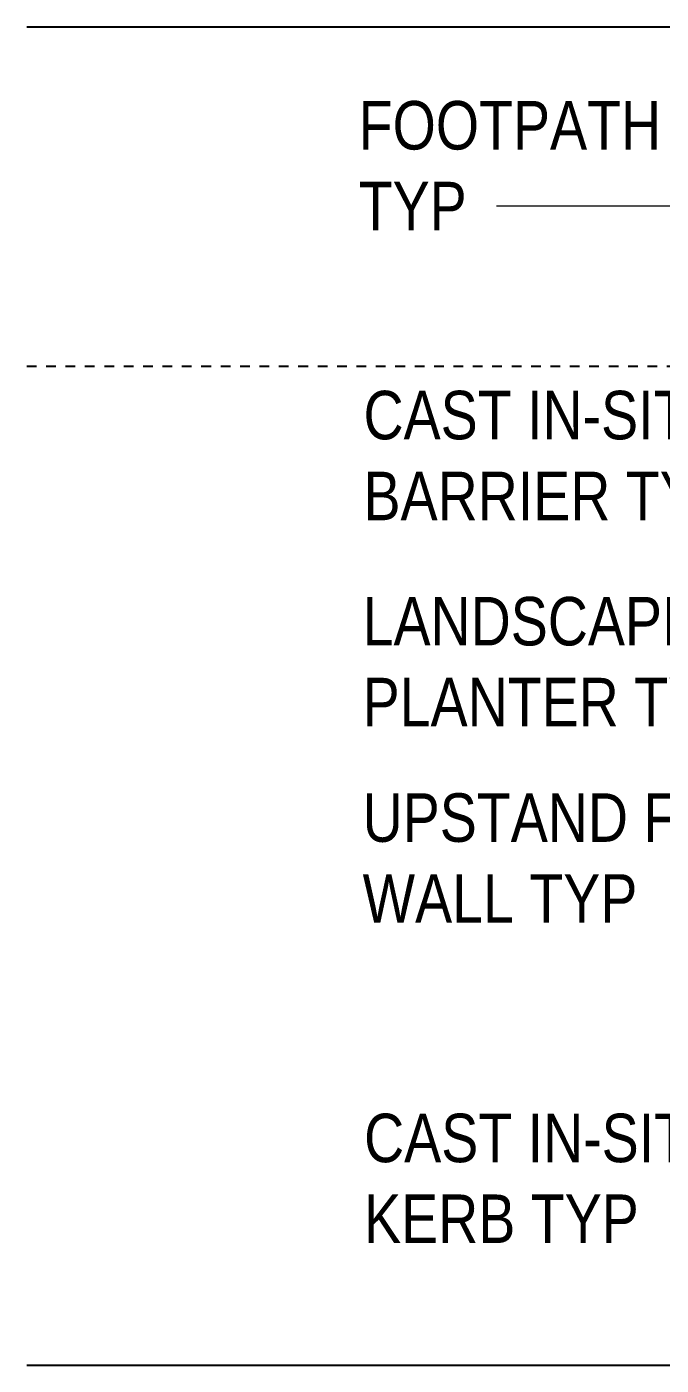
# Model space of a CAD drawing. Header units: metres. Extents: x -1160 to -900, y 3 to 561.
# Drawn here: x -1148.98 to -1142.44, y 527.8 to 541.6 of the extents above; entities that cross this region are included whole.
import ezdxf

# ---------------------------------------------------------------- set-up
doc = ezdxf.new("R2010")
doc.units = ezdxf.units.M
doc.linetypes.add('IMPORT-LNMK-LaneLine9 _3_', pattern=[0.012, 0.009, -0.003])
doc.layers.add('G-ANNO-TEXT', color=7, linetype='Continuous', lineweight=9)
doc.styles.add('Arial Narrow', font='ARIALN.TTF', dxfattribs={"height": 0.5})

# ---------------------------------------------------------------- blocks, each defined once
blk = doc.blocks.new('T2DPAA-T2D-C3S-RW-M2D-100010_dwg-40802999-DRG-2873033 - CONSTRUCTION SEQUENCE STAGE A6')
at = {"color": 254, "lineweight": 25, "true_color": 0xd0d0d0, "flags": 128}
for points in [[(44.429, -581.455), (45.324, -584.824), (46.608, -589.656), (47.692, -593.735)], [(31.092, -585), (31.987, -588.368), (33.271, -593.201), (33.738, -594.956)]]:
    blk.add_lwpolyline(points, dxfattribs=at)
at = {"color": 254, "linetype": 'IMPORT-LNMK-LaneLine9 _3_', "lineweight": 25, "true_color": 0xd0d0d0, "flags": 128}
blk.add_lwpolyline([(41.046, -582.354), (41.362, -583.543), (41.941, -585.723), (42.646, -588.375), (43.226, -590.555), (43.93, -593.207), (44.153, -594.044)], dxfattribs=at)
blk = doc.blocks.new('T2DPAA-T2D-PWC-RW-M2D-100010_RoadDesign_rvt-1-DRG-2873033 - CONSTRUCTION SEQUENCE STAGE A6')
at = {"color": 7, "lineweight": 18, "true_color": 0xededed, "rotation": 75.11694444444437}
blk.add_blockref('T2DPAA-T2D-C3S-RW-M2D-100010_dwg-40802999-DRG-2873033 - CONSTRUCTION SEQUENCE STAGE A6', (-1722.337, 648.01), dxfattribs=at)

msp = doc.modelspace()

# ---------------------------------------------------------------- linework, layer by layer
at = {"layer": 'G-ANNO-TEXT'}
msp.add_line((-1138.349, 539.755), (-1144.135, 539.755), dxfattribs=at)

# ---------------------------------------------------------------- block references
at = {"lineweight": 5}
msp.add_blockref('T2DPAA-T2D-PWC-RW-M2D-100010_RoadDesign_rvt-1-DRG-2873033 - CONSTRUCTION SEQUENCE STAGE A6', (0, 0), dxfattribs=at)

# ---------------------------------------------------------------- next in the draw order: texts
at = {"layer": 'G-ANNO-TEXT', "char_height": 0.5, "attachment_point": 1, "style": 'Arial Narrow', "bg_fill": 3, "box_fill_scale": 1, "bg_fill_color": 256, "bg_fill_true_color": 13158600, "bg_fill_transparency": 0}
for s, insert in [('FOOTPATH CONCRETE ', (-1145.555, 540.838)), ('TYP', (-1145.555, 540.005)), ('LANDSCAPING ', (-1145.514, 535.725)), ('PLANTER TYP', (-1145.514, 534.891))]:
    msp.add_mtext(s, dxfattribs=dict(at, insert=insert))
at = {"layer": 'G-ANNO-TEXT', "char_height": 0.5, "attachment_point": 1, "style": 'Arial Narrow', "bg_fill": 3, "box_fill_scale": 1, "bg_fill_color": 256, "bg_fill_transparency": 0}
for s, insert in [('CAST IN-SITU ', (-1145.505, 537.85)), ('BARRIER TYP', (-1145.505, 537.016)), ('UPSTAND FLOOD ', (-1145.514, 533.7)), ('WALL TYP', (-1145.514, 532.866)), ('CAST IN-SITU ', (-1145.499, 530.397)), ('KERB TYP ', (-1145.499, 529.564))]:
    msp.add_mtext(s, dxfattribs=dict(at, insert=insert))

doc.saveas('drawing.dxf')
